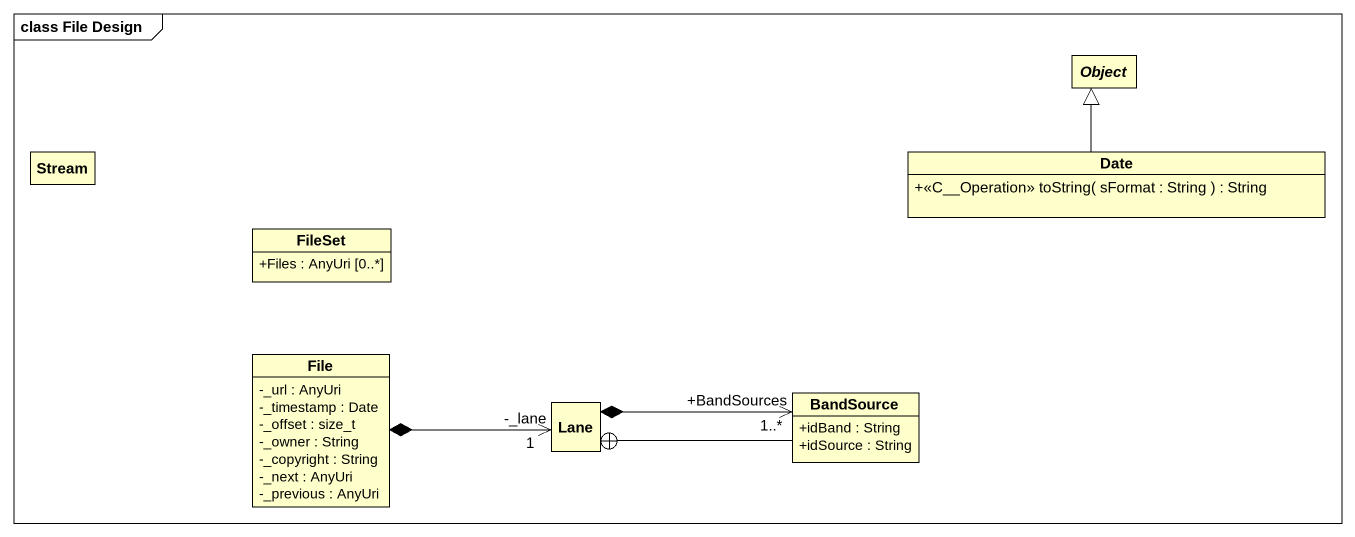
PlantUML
@startuml
mainframe class File Design
hide circle
hide empty members
skinparam classAttributeIconSize 0
abstract class "Object" as Object_
class Stream
class Date {
  +<<C__Operation>> toString( sFormat : String ) : String
}
class FileSet {
  +Files : AnyUri [0..*]
}
class "File" as File_ {
  -_url : AnyUri
  -_timestamp : Date
  -_offset : size_t
  -_owner : String
  -_copyright : String
  -_next : AnyUri
  -_previous : AnyUri
}
class Lane
class BandSource {
  +idBand : String
  +idSource : String
}
Date -up-|> Object_
File_ *-right-> "-_lane\n1" Lane
Lane *-right-> "1..*\n+BandSources" BandSource
BandSource -left-+ Lane
@enduml
